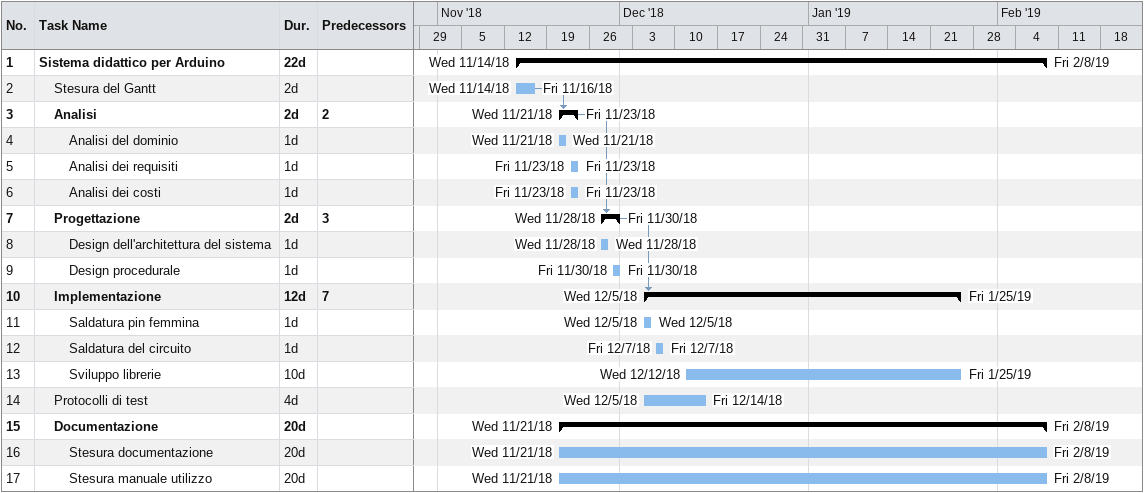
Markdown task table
| ID | Level | Task | Duration | Start | Finish | Predecessors |
|---|---|---|---|---|---|---|
| 1 | 1 | **Sistema didattico per Arduino** | 22d | 2018-11-14 | 2019-02-08 |  |
| 2 | 2 | Stesura del Gantt | 2d | 2018-11-14 | 2018-11-16 |  |
| 3 | 2 | **Analisi** | 2d | 2018-11-21 | 2018-11-23 | 2 |
| 4 | 3 | Analisi del dominio | 1d | 2018-11-21 | 2018-11-21 |  |
| 5 | 3 | Analisi dei requisiti | 1d | 2018-11-23 | 2018-11-23 |  |
| 6 | 3 | Analisi dei costi | 1d | 2018-11-23 | 2018-11-23 |  |
| 7 | 2 | **Progettazione** | 2d | 2018-11-28 | 2018-11-30 | 3 |
| 8 | 3 | Design dell'architettura del sistema | 1d | 2018-11-28 | 2018-11-28 |  |
| 9 | 3 | Design procedurale | 1d | 2018-11-30 | 2018-11-30 |  |
| 10 | 2 | **Implementazione** | 12d | 2018-12-05 | 2019-01-25 | 7 |
| 11 | 3 | Saldatura pin femmina | 1d | 2018-12-05 | 2018-12-05 |  |
| 12 | 3 | Saldatura del circuito | 1d | 2018-12-07 | 2018-12-07 |  |
| 13 | 3 | Sviluppo librerie | 10d | 2018-12-12 | 2019-01-25 |  |
| 14 | 2 | Protocolli di test | 4d | 2018-12-05 | 2018-12-14 |  |
| 15 | 2 | **Documentazione** | 20d | 2018-11-21 | 2019-02-08 |  |
| 16 | 3 | Stesura documentazione | 20d | 2018-11-21 | 2019-02-08 |  |
| 17 | 3 | Stesura manuale utilizzo | 20d | 2018-11-21 | 2019-02-08 |  |
